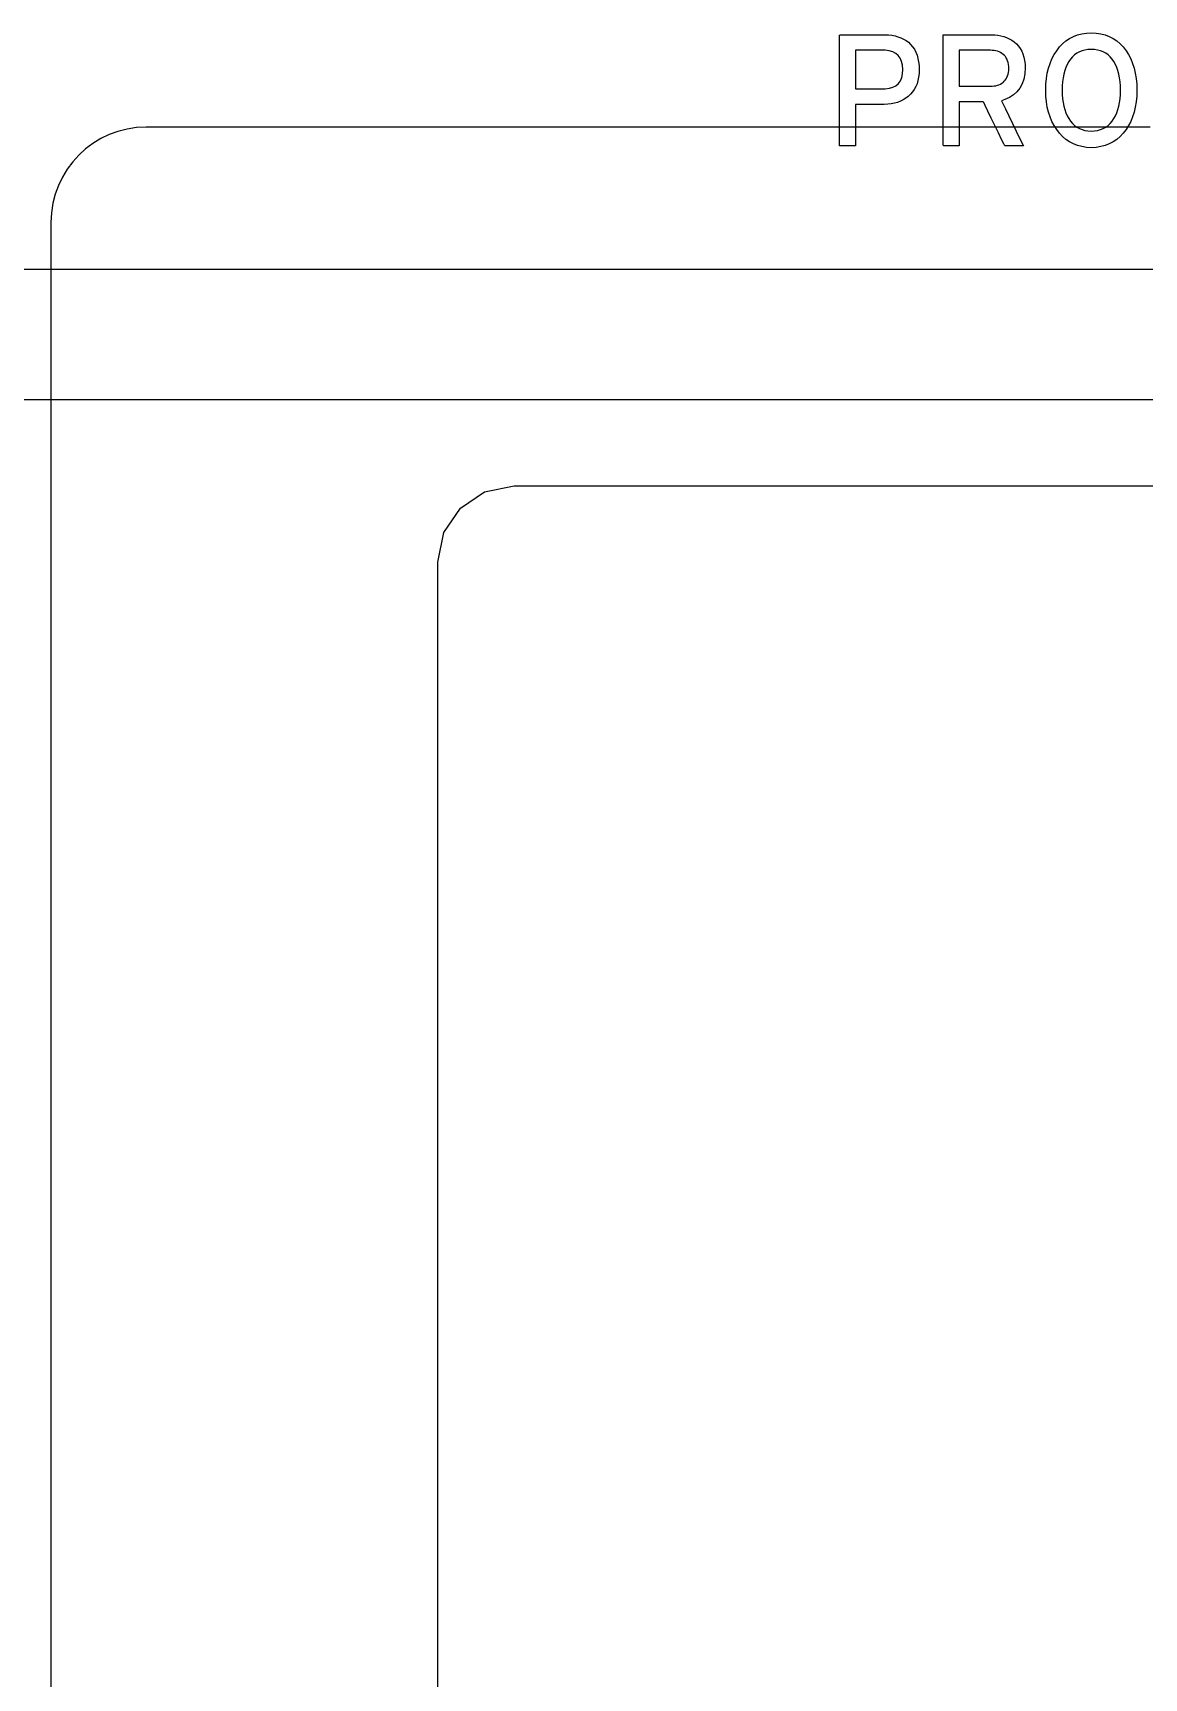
# Model space of a CAD drawing. Extents: x 1 to 47.7, y 0.2 to 35.
# Drawn here: x 21.558 to 22.724, y 15.451 to 17.177 of the extents above; entities that cross this region are included whole.
import ezdxf

# ---------------------------------------------------------------- set-up
doc = ezdxf.new("R2010")
doc.units = 0
doc.header["$MEASUREMENT"] = 0
for name, color, linetype in [('4_1__5U__UP_TO_TWO_IO_BOAR', 7, 'CONTINUOUS'), ('4_2__5U__FRONT_PANEL_W_24_', 7, 'CONTINUOUS'), ('5_1___24__TARGET_LEDS___12', 7, 'CONTINUOUS')]:
    doc.layers.add(name, color=color, linetype=linetype)

msp = doc.modelspace()

# ---------------------------------------------------------------- linework, layer by layer
at = {"layer": '4_1__5U__UP_TO_TWO_IO_BOAR'}
for points in [[(22.7303, 17.0777), (22.6539, 17.0777), (22.5791, 17.0777), (22.5062, 17.0777), (22.4352, 17.0777), (22.3663, 17.0777), (22.2997, 17.0777), (22.2355, 17.0777), (22.174, 17.0777), (22.1153, 17.0777), (22.0595, 17.0777), (22.0328, 17.0777), (22.0068, 17.0777), (21.9817, 17.0777), (21.9574, 17.0777), (21.934, 17.0777), (21.9114, 17.0777), (21.8898, 17.0777), (21.8691, 17.0777), (21.8493, 17.0777), (21.8305, 17.0777), (21.8126, 17.0777), (21.7958, 17.0777), (21.78, 17.0777), (21.7652, 17.0777), (21.7515, 17.0777), (21.7389, 17.0777), (21.7274, 17.0777), (21.717, 17.0777), (21.7077, 17.0777), (21.6997, 17.0777), (21.6928, 17.0777), (21.6871, 17.0777), (21.6826, 17.0777), (21.6794, 17.0777), (21.6775, 17.0777), (21.6768, 17.0777), (21.6666, 17.0772), (21.6567, 17.0757), (21.6471, 17.0732), (21.6379, 17.0699), (21.6292, 17.0657), (21.6209, 17.0606), (21.6132, 17.0549), (21.6061, 17.0484), (21.5997, 17.0413), (21.5939, 17.0336), (21.5889, 17.0254), (21.5847, 17.0166), (21.5813, 17.0074), (21.5788, 16.9979), (21.5773, 16.988), (21.5768, 16.9777), (21.5768, 16.9772), (21.5768, 16.9756), (21.5768, 16.9728), (21.5768, 16.969), (21.5768, 16.9642), (21.5768, 16.9582), (21.5768, 16.9513), (21.5768, 16.9432), (21.5768, 16.9342), (21.5768, 16.9241), (21.5768, 16.913), (21.5768, 16.9009), (21.5768, 16.8879), (21.5768, 16.8738), (21.5768, 16.8587), (21.5768, 16.8427), (21.5768, 16.8257), (21.5768, 16.8077), (21.5768, 16.7888), (21.5768, 16.769), (21.5768, 16.7482), (21.5768, 16.7266), (21.5768, 16.704), (21.5768, 16.6805), (21.5768, 16.6561), (21.5768, 16.6308), (21.5768, 16.6046), (21.5768, 16.5776), (21.5768, 16.5497), (21.5768, 16.521), (21.5768, 16.4914), (21.5768, 16.461), (21.5768, 16.4297), (21.5768, 16.3977), (21.5768, 16.3648), (21.5768, 16.3312), (21.5768, 16.2967), (21.5768, 16.2615), (21.5768, 16.1887), (21.5768, 16.1128), (21.5768, 16.0341), (21.5768, 15.9524), (21.5768, 15.8679), (21.5768, 15.7806), (21.5768, 15.6907), (21.5768, 15.5982), (21.5768, 15.5031), (21.5768, 15.4055)], [(21.983, 15.2414), (21.983, 15.4988), (21.983, 15.7481), (21.983, 15.8672), (21.983, 15.9812), (21.983, 16.0892), (21.983, 16.1901), (21.983, 16.2829), (21.983, 16.3666), (21.983, 16.4403), (21.983, 16.5028), (21.983, 16.5531), (21.983, 16.5734), (21.983, 16.5904), (21.983, 16.6037), (21.983, 16.6134), (21.983, 16.6193), (21.983, 16.6213), (21.9893, 16.6525), (22.0065, 16.6779), (22.0319, 16.6951), (22.063, 16.7014), (22.065, 16.7014), (22.0709, 16.7014), (22.0806, 16.7014), (22.094, 16.7014), (22.1109, 16.7014), (22.1312, 16.7014), (22.1816, 16.7014), (22.2441, 16.7014), (22.3177, 16.7014), (22.4014, 16.7014), (22.4943, 16.7014), (22.5952, 16.7014), (22.7031, 16.7014), (22.8172, 16.7014)]]:
    msp.add_lwpolyline(points, dxfattribs=at)
at = {"layer": '4_2__5U__FRONT_PANEL_W_24_'}
for points in [[(22.488, 17.1382), (22.4879, 17.1341), (22.4874, 17.1303), (22.4867, 17.1267), (22.4857, 17.1233), (22.4844, 17.1202), (22.4828, 17.1173), (22.481, 17.1146), (22.4789, 17.1122), (22.4765, 17.11), (22.4739, 17.108), (22.4712, 17.1063), (22.4683, 17.1049), (22.4652, 17.1037), (22.4619, 17.1028), (22.4585, 17.1021), (22.4549, 17.1017), (22.4511, 17.1016), (22.4497, 17.1016), (22.4469, 17.1016), (22.4428, 17.1016), (22.4379, 17.1016), (22.4327, 17.1016), (22.4279, 17.1016), (22.424, 17.1016), (22.4216, 17.1016), (22.4211, 17.1014), (22.4211, 17.0987), (22.4211, 17.0936), (22.4211, 17.0869), (22.4211, 17.0794), (22.4211, 17.0719), (22.4211, 17.0654), (22.4211, 17.0605), (22.4211, 17.0582), (22.4207, 17.0581), (22.4192, 17.0581), (22.417, 17.0581), (22.4142, 17.0581), (22.4113, 17.0581), (22.4086, 17.0581), (22.4063, 17.0581), (22.4049, 17.0581), (22.4045, 17.0583), (22.4045, 17.0646), (22.4045, 17.0776), (22.4045, 17.0953), (22.4045, 17.1153), (22.4045, 17.1354), (22.4045, 17.1534), (22.4045, 17.1671), (22.4045, 17.1742), (22.4053, 17.1747), (22.4092, 17.1747), (22.4154, 17.1747), (22.4231, 17.1747), (22.4313, 17.1747), (22.4392, 17.1747), (22.4458, 17.1747), (22.4503, 17.1747), (22.4521, 17.1747), (22.4558, 17.1746), (22.4593, 17.1742), (22.4626, 17.1735), (22.4657, 17.1726), (22.4687, 17.1715), (22.4715, 17.1701), (22.4742, 17.1685), (22.4767, 17.1667), (22.479, 17.1645), (22.4811, 17.1621), (22.4829, 17.1594), (22.4844, 17.1565), (22.4857, 17.1534), (22.4867, 17.1499), (22.4874, 17.1463), (22.4879, 17.1424)], [(22.5991, 17.1398), (22.5987, 17.1337), (22.5976, 17.1281), (22.5959, 17.123), (22.5936, 17.1186), (22.5906, 17.1148), (22.5869, 17.1115), (22.5826, 17.1089), (22.5777, 17.1068), (22.5744, 17.1055), (22.5758, 17.1026), (22.5785, 17.097), (22.582, 17.0897), (22.586, 17.0815), (22.5899, 17.0734), (22.5934, 17.0663), (22.596, 17.0609), (22.5972, 17.0582), (22.5969, 17.0581), (22.5953, 17.0581), (22.5927, 17.0581), (22.5895, 17.0581), (22.5862, 17.0581), (22.5829, 17.0581), (22.5802, 17.0581), (22.5784, 17.0581), (22.5778, 17.0581), (22.5768, 17.0601), (22.5745, 17.0649), (22.5712, 17.0716), (22.5675, 17.0793), (22.5636, 17.0873), (22.5601, 17.0946), (22.5573, 17.1003), (22.5557, 17.1037), (22.5552, 17.1042), (22.5535, 17.1042), (22.5504, 17.1042), (22.5464, 17.1042), (22.542, 17.1042), (22.5377, 17.1042), (22.5339, 17.1042), (22.5312, 17.1042), (22.5299, 17.1042), (22.5299, 17.1031), (22.5299, 17.099), (22.5299, 17.0927), (22.5299, 17.0852), (22.5299, 17.0772), (22.5299, 17.0696), (22.5299, 17.0634), (22.5299, 17.0593), (22.5299, 17.0581), (22.529, 17.0581), (22.5272, 17.0581), (22.5248, 17.0581), (22.522, 17.0581), (22.5191, 17.0581), (22.5165, 17.0581), (22.5145, 17.0581), (22.5134, 17.0581), (22.5133, 17.0594), (22.5133, 17.068), (22.5133, 17.0825), (22.5133, 17.1009), (22.5133, 17.121), (22.5133, 17.1406), (22.5133, 17.1575), (22.5133, 17.1696), (22.5133, 17.1747), (22.5148, 17.1747), (22.5195, 17.1747), (22.5264, 17.1747), (22.5345, 17.1747), (22.5431, 17.1747), (22.5511, 17.1747), (22.5577, 17.1747), (22.5618, 17.1747), (22.5638, 17.1747), (22.5672, 17.1745), (22.5706, 17.1741), (22.5737, 17.1735), (22.5768, 17.1727), (22.5797, 17.1716), (22.5825, 17.1703), (22.5851, 17.1688), (22.5876, 17.1671), (22.59, 17.1651), (22.5921, 17.1628), (22.5939, 17.1603), (22.5955, 17.1576), (22.5968, 17.1545), (22.5978, 17.1512), (22.5985, 17.1477), (22.599, 17.1439)], [(22.7164, 17.1164), (22.7162, 17.1102), (22.7156, 17.1043), (22.7147, 17.0987), (22.7135, 17.0934), (22.7119, 17.0884), (22.71, 17.0837), (22.7077, 17.0793), (22.7051, 17.0752), (22.7021, 17.0713), (22.6988, 17.0679), (22.6953, 17.0649), (22.6914, 17.0623), (22.6874, 17.0602), (22.683, 17.0585), (22.6784, 17.0573), (22.6736, 17.0565), (22.6685, 17.0562), (22.6634, 17.0565), (22.6586, 17.0573), (22.654, 17.0585), (22.6498, 17.0602), (22.6457, 17.0623), (22.642, 17.0649), (22.6385, 17.0679), (22.6353, 17.0713), (22.6323, 17.0752), (22.6296, 17.0793), (22.6273, 17.0837), (22.6253, 17.0884), (22.6237, 17.0934), (22.6224, 17.0987), (22.6215, 17.1043), (22.6209, 17.1102), (22.6207, 17.1164), (22.6209, 17.1227), (22.6215, 17.1286), (22.6224, 17.1342), (22.6237, 17.1395), (22.6253, 17.1446), (22.6273, 17.1493), (22.6296, 17.1538), (22.6323, 17.1579), (22.6353, 17.1618), (22.6385, 17.1652), (22.642, 17.1681), (22.6457, 17.1707), (22.6498, 17.1727), (22.654, 17.1744), (22.6586, 17.1755), (22.6634, 17.1763), (22.6685, 17.1766), (22.6736, 17.1763), (22.6784, 17.1755), (22.683, 17.1744), (22.6874, 17.1727), (22.6914, 17.1707), (22.6953, 17.1681), (22.6988, 17.1652), (22.7021, 17.1618), (22.7051, 17.1579), (22.7077, 17.1538), (22.71, 17.1493), (22.7119, 17.1446), (22.7135, 17.1395), (22.7147, 17.1342), (22.7156, 17.1286), (22.7162, 17.1227)], [(22.4708, 17.1382), (22.4704, 17.1428), (22.4695, 17.1467), (22.468, 17.1501), (22.466, 17.1529), (22.4634, 17.1551), (22.4602, 17.1568), (22.4566, 17.1578), (22.4523, 17.1583), (22.4506, 17.1583), (22.4477, 17.1583), (22.4432, 17.1583), (22.4379, 17.1583), (22.4324, 17.1583), (22.4273, 17.1583), (22.4234, 17.1583), (22.4213, 17.1583), (22.4211, 17.1577), (22.4211, 17.1543), (22.4211, 17.1487), (22.4211, 17.1418), (22.4211, 17.1345), (22.4211, 17.1276), (22.4211, 17.122), (22.4211, 17.1186), (22.4213, 17.118), (22.4234, 17.118), (22.4273, 17.118), (22.4324, 17.118), (22.4379, 17.118), (22.4432, 17.118), (22.4477, 17.118), (22.4506, 17.118), (22.4524, 17.118), (22.4567, 17.1185), (22.4604, 17.1196), (22.4636, 17.1212), (22.4662, 17.1234), (22.4682, 17.1263), (22.4697, 17.1297), (22.4705, 17.1336)], [(22.5821, 17.1394), (22.5819, 17.1415), (22.5817, 17.1435), (22.5813, 17.1454), (22.5808, 17.1472), (22.5801, 17.1488), (22.5794, 17.1503), (22.5784, 17.1517), (22.5774, 17.1529), (22.5761, 17.154), (22.5748, 17.155), (22.5734, 17.1559), (22.5718, 17.1567), (22.5702, 17.1573), (22.5684, 17.1577), (22.5666, 17.158), (22.5646, 17.1582), (22.5628, 17.1583), (22.5612, 17.1583), (22.5575, 17.1583), (22.5525, 17.1583), (22.5468, 17.1583), (22.541, 17.1583), (22.5358, 17.1583), (22.5319, 17.1583), (22.53, 17.1583), (22.5299, 17.1575), (22.5299, 17.1542), (22.5299, 17.1491), (22.5299, 17.1428), (22.5299, 17.1361), (22.5299, 17.1299), (22.5299, 17.1247), (22.5299, 17.1214), (22.53, 17.1207), (22.5319, 17.1207), (22.5358, 17.1207), (22.541, 17.1207), (22.5468, 17.1207), (22.5525, 17.1207), (22.5575, 17.1207), (22.5612, 17.1207), (22.5628, 17.1207), (22.5646, 17.1207), (22.5665, 17.1209), (22.5683, 17.1212), (22.5701, 17.1216), (22.5717, 17.1222), (22.5732, 17.1229), (22.5747, 17.1237), (22.576, 17.1247), (22.5772, 17.1258), (22.5783, 17.127), (22.5793, 17.1284), (22.5801, 17.1298), (22.5808, 17.1315), (22.5813, 17.1332), (22.5817, 17.1351), (22.5819, 17.1372)], [(22.6992, 17.1164), (22.6991, 17.121), (22.6987, 17.1254), (22.6982, 17.1295), (22.6974, 17.1334), (22.6965, 17.137), (22.6953, 17.1404), (22.6939, 17.1435), (22.6923, 17.1465), (22.6905, 17.1491), (22.6884, 17.1514), (22.6862, 17.1535), (22.6838, 17.1552), (22.6811, 17.1566), (22.6782, 17.1577), (22.6752, 17.1585), (22.6719, 17.159), (22.6685, 17.1592), (22.6651, 17.159), (22.6619, 17.1585), (22.6589, 17.1577), (22.6561, 17.1566), (22.6535, 17.1552), (22.651, 17.1535), (22.6488, 17.1514), (22.6468, 17.1491), (22.6449, 17.1465), (22.6433, 17.1435), (22.6419, 17.1404), (22.6407, 17.137), (22.6397, 17.1334), (22.6389, 17.1295), (22.6384, 17.1254), (22.6381, 17.121), (22.6379, 17.1164), (22.6381, 17.1119), (22.6384, 17.1076), (22.6389, 17.1036), (22.6397, 17.0997), (22.6407, 17.0961), (22.6419, 17.0928), (22.6433, 17.0896), (22.6449, 17.0867), (22.6468, 17.084), (22.6488, 17.0816), (22.651, 17.0795), (22.6535, 17.0777), (22.6561, 17.0762), (22.6589, 17.0751), (22.6619, 17.0743), (22.6651, 17.0738), (22.6685, 17.0736), (22.6719, 17.0738), (22.6752, 17.0743), (22.6782, 17.0751), (22.6811, 17.0762), (22.6838, 17.0777), (22.6862, 17.0795), (22.6884, 17.0816), (22.6905, 17.084), (22.6923, 17.0867), (22.6939, 17.0896), (22.6953, 17.0928), (22.6965, 17.0961), (22.6974, 17.0997), (22.6982, 17.1036), (22.6987, 17.1076), (22.6991, 17.1119)]]:
    msp.add_lwpolyline(points, close=True, dxfattribs=at)
for points in [[(22.8158, 16.9285), (22.5642, 16.9285), (22.3125, 16.9285), (22.1873, 16.9285), (22.0628, 16.9285), (21.9393, 16.9285), (21.8171, 16.9285), (21.6963, 16.9285), (21.5772, 16.9285), (21.4601, 16.9285), (21.3452, 16.9285), (21.2328, 16.9285), (21.1776, 16.9285), (21.1231, 16.9285), (21.0693, 16.9285), (21.0163, 16.9285), (20.9641, 16.9285), (20.9128, 16.9285), (20.8623, 16.9285), (20.8127, 16.9285)], [(21.5424, 16.7922), (21.6345, 16.7922), (21.7347, 16.7922), (21.8419, 16.7922), (21.9551, 16.7922), (22.0733, 16.7922), (22.3209, 16.7922), (22.5764, 16.7922), (22.8319, 16.7922)]]:
    msp.add_lwpolyline(points, dxfattribs=at)
at = {"layer": '5_1___24__TARGET_LEDS___12'}
for points in [[(22.4881, 17.1382), (22.4879, 17.1341), (22.4874, 17.1303), (22.4867, 17.1267), (22.4857, 17.1233), (22.4844, 17.1202), (22.4828, 17.1173), (22.481, 17.1146), (22.4789, 17.1122), (22.4765, 17.11), (22.474, 17.108), (22.4712, 17.1063), (22.4683, 17.1049), (22.4652, 17.1037), (22.462, 17.1028), (22.4585, 17.1021), (22.4549, 17.1017), (22.4511, 17.1016), (22.4497, 17.1016), (22.4469, 17.1016), (22.4428, 17.1016), (22.4379, 17.1016), (22.4327, 17.1016), (22.4279, 17.1016), (22.424, 17.1016), (22.4216, 17.1016), (22.4211, 17.1014), (22.4211, 17.0987), (22.4211, 17.0936), (22.4211, 17.0869), (22.4211, 17.0794), (22.4211, 17.0719), (22.4211, 17.0654), (22.4211, 17.0605), (22.4211, 17.0582), (22.4207, 17.0581), (22.4192, 17.0581), (22.417, 17.0581), (22.4142, 17.0581), (22.4113, 17.0581), (22.4086, 17.0581), (22.4063, 17.0581), (22.4049, 17.0581), (22.4045, 17.0583), (22.4045, 17.0646), (22.4045, 17.0776), (22.4045, 17.0953), (22.4045, 17.1153), (22.4045, 17.1354), (22.4045, 17.1534), (22.4045, 17.1671), (22.4045, 17.1742), (22.4053, 17.1747), (22.4092, 17.1747), (22.4154, 17.1747), (22.4231, 17.1747), (22.4313, 17.1747), (22.4392, 17.1747), (22.4459, 17.1747), (22.4503, 17.1747), (22.4522, 17.1747), (22.4558, 17.1746), (22.4593, 17.1742), (22.4626, 17.1735), (22.4657, 17.1726), (22.4687, 17.1715), (22.4715, 17.1701), (22.4742, 17.1685), (22.4767, 17.1667), (22.479, 17.1645), (22.4811, 17.1621), (22.4829, 17.1594), (22.4845, 17.1565), (22.4857, 17.1534), (22.4867, 17.1499), (22.4874, 17.1463), (22.4879, 17.1424)], [(22.5991, 17.1398), (22.5987, 17.1337), (22.5976, 17.1281), (22.5959, 17.123), (22.5936, 17.1186), (22.5906, 17.1148), (22.5869, 17.1115), (22.5827, 17.1089), (22.5777, 17.1068), (22.5744, 17.1055), (22.5758, 17.1026), (22.5785, 17.097), (22.582, 17.0897), (22.586, 17.0815), (22.5899, 17.0734), (22.5934, 17.0663), (22.596, 17.0609), (22.5973, 17.0582), (22.5969, 17.0581), (22.5953, 17.0581), (22.5927, 17.0581), (22.5896, 17.0581), (22.5862, 17.0581), (22.5829, 17.0581), (22.5802, 17.0581), (22.5784, 17.0581), (22.5778, 17.0581), (22.5768, 17.0601), (22.5745, 17.0649), (22.5712, 17.0716), (22.5675, 17.0793), (22.5636, 17.0873), (22.5601, 17.0946), (22.5573, 17.1003), (22.5557, 17.1037), (22.5552, 17.1042), (22.5535, 17.1042), (22.5504, 17.1042), (22.5464, 17.1042), (22.542, 17.1042), (22.5377, 17.1042), (22.534, 17.1042), (22.5312, 17.1042), (22.5299, 17.1042), (22.5299, 17.1031), (22.5299, 17.099), (22.5299, 17.0927), (22.5299, 17.0852), (22.5299, 17.0772), (22.5299, 17.0696), (22.5299, 17.0634), (22.5299, 17.0593), (22.5299, 17.0581), (22.529, 17.0581), (22.5272, 17.0581), (22.5248, 17.0581), (22.522, 17.0581), (22.5191, 17.0581), (22.5166, 17.0581), (22.5146, 17.0581), (22.5134, 17.0581), (22.5133, 17.0594), (22.5133, 17.068), (22.5133, 17.0825), (22.5133, 17.1009), (22.5133, 17.121), (22.5133, 17.1406), (22.5133, 17.1575), (22.5133, 17.1696), (22.5133, 17.1747), (22.5148, 17.1747), (22.5195, 17.1747), (22.5264, 17.1747), (22.5346, 17.1747), (22.5431, 17.1747), (22.5511, 17.1747), (22.5577, 17.1747), (22.5618, 17.1747), (22.5638, 17.1747), (22.5673, 17.1745), (22.5706, 17.1741), (22.5737, 17.1735), (22.5768, 17.1727), (22.5797, 17.1716), (22.5825, 17.1703), (22.5851, 17.1688), (22.5876, 17.1671), (22.59, 17.1651), (22.5921, 17.1628), (22.5939, 17.1603), (22.5955, 17.1576), (22.5968, 17.1545), (22.5978, 17.1512), (22.5985, 17.1477), (22.599, 17.1439)], [(22.7164, 17.1164), (22.7162, 17.1102), (22.7156, 17.1043), (22.7147, 17.0987), (22.7135, 17.0934), (22.7119, 17.0884), (22.71, 17.0837), (22.7077, 17.0793), (22.7051, 17.0752), (22.7021, 17.0713), (22.6988, 17.0679), (22.6953, 17.0649), (22.6915, 17.0623), (22.6874, 17.0602), (22.6831, 17.0585), (22.6785, 17.0573), (22.6736, 17.0565), (22.6685, 17.0562), (22.6634, 17.0565), (22.6586, 17.0573), (22.654, 17.0585), (22.6498, 17.0602), (22.6458, 17.0623), (22.642, 17.0649), (22.6385, 17.0679), (22.6353, 17.0713), (22.6323, 17.0752), (22.6296, 17.0793), (22.6273, 17.0837), (22.6253, 17.0884), (22.6237, 17.0934), (22.6224, 17.0987), (22.6215, 17.1043), (22.6209, 17.1102), (22.6207, 17.1164), (22.6209, 17.1227), (22.6215, 17.1286), (22.6224, 17.1342), (22.6237, 17.1395), (22.6253, 17.1446), (22.6273, 17.1493), (22.6296, 17.1538), (22.6323, 17.1579), (22.6353, 17.1618), (22.6385, 17.1652), (22.642, 17.1681), (22.6458, 17.1707), (22.6498, 17.1727), (22.654, 17.1744), (22.6586, 17.1755), (22.6634, 17.1763), (22.6685, 17.1766), (22.6736, 17.1763), (22.6785, 17.1755), (22.6831, 17.1744), (22.6874, 17.1727), (22.6915, 17.1707), (22.6953, 17.1681), (22.6988, 17.1652), (22.7021, 17.1618), (22.7051, 17.1579), (22.7077, 17.1538), (22.71, 17.1493), (22.7119, 17.1446), (22.7135, 17.1395), (22.7147, 17.1342), (22.7156, 17.1286), (22.7162, 17.1227)], [(22.4708, 17.1382), (22.4704, 17.1428), (22.4695, 17.1467), (22.468, 17.1501), (22.466, 17.1529), (22.4634, 17.1551), (22.4603, 17.1568), (22.4566, 17.1578), (22.4523, 17.1583), (22.4506, 17.1583), (22.4477, 17.1583), (22.4432, 17.1583), (22.4379, 17.1583), (22.4324, 17.1583), (22.4274, 17.1583), (22.4234, 17.1583), (22.4213, 17.1583), (22.4211, 17.1577), (22.4211, 17.1543), (22.4211, 17.1487), (22.4211, 17.1418), (22.4211, 17.1345), (22.4211, 17.1276), (22.4211, 17.122), (22.4211, 17.1186), (22.4213, 17.118), (22.4234, 17.118), (22.4274, 17.118), (22.4324, 17.118), (22.4379, 17.118), (22.4432, 17.118), (22.4477, 17.118), (22.4506, 17.118), (22.4524, 17.118), (22.4567, 17.1185), (22.4604, 17.1196), (22.4636, 17.1212), (22.4662, 17.1234), (22.4682, 17.1263), (22.4697, 17.1297), (22.4705, 17.1336)], [(22.5821, 17.1394), (22.582, 17.1415), (22.5817, 17.1435), (22.5813, 17.1454), (22.5808, 17.1472), (22.5802, 17.1488), (22.5794, 17.1503), (22.5784, 17.1517), (22.5774, 17.1529), (22.5762, 17.154), (22.5748, 17.155), (22.5734, 17.1559), (22.5718, 17.1567), (22.5702, 17.1573), (22.5684, 17.1577), (22.5666, 17.158), (22.5646, 17.1582), (22.5628, 17.1583), (22.5612, 17.1583), (22.5575, 17.1583), (22.5525, 17.1583), (22.5468, 17.1583), (22.541, 17.1583), (22.5358, 17.1583), (22.532, 17.1583), (22.53, 17.1583), (22.5299, 17.1575), (22.5299, 17.1542), (22.5299, 17.1491), (22.5299, 17.1428), (22.5299, 17.1361), (22.5299, 17.1299), (22.5299, 17.1247), (22.5299, 17.1214), (22.53, 17.1207), (22.532, 17.1207), (22.5358, 17.1207), (22.541, 17.1207), (22.5468, 17.1207), (22.5525, 17.1207), (22.5575, 17.1207), (22.5612, 17.1207), (22.5628, 17.1207), (22.5646, 17.1207), (22.5665, 17.1209), (22.5683, 17.1212), (22.5701, 17.1216), (22.5717, 17.1222), (22.5732, 17.1229), (22.5747, 17.1237), (22.576, 17.1247), (22.5772, 17.1258), (22.5783, 17.127), (22.5793, 17.1284), (22.5801, 17.1298), (22.5808, 17.1315), (22.5813, 17.1332), (22.5817, 17.1351), (22.582, 17.1372)], [(22.6992, 17.1164), (22.6991, 17.121), (22.6987, 17.1254), (22.6982, 17.1295), (22.6975, 17.1334), (22.6965, 17.137), (22.6953, 17.1404), (22.6939, 17.1435), (22.6923, 17.1465), (22.6905, 17.1491), (22.6885, 17.1514), (22.6862, 17.1535), (22.6838, 17.1552), (22.6811, 17.1566), (22.6783, 17.1577), (22.6752, 17.1585), (22.6719, 17.159), (22.6685, 17.1592), (22.6651, 17.159), (22.6619, 17.1585), (22.6589, 17.1577), (22.6561, 17.1566), (22.6535, 17.1552), (22.651, 17.1535), (22.6488, 17.1514), (22.6468, 17.1491), (22.6449, 17.1465), (22.6433, 17.1435), (22.6419, 17.1404), (22.6407, 17.137), (22.6397, 17.1334), (22.6389, 17.1295), (22.6384, 17.1254), (22.6381, 17.121), (22.638, 17.1164), (22.6381, 17.1119), (22.6384, 17.1076), (22.6389, 17.1036), (22.6397, 17.0997), (22.6407, 17.0961), (22.6419, 17.0928), (22.6433, 17.0896), (22.6449, 17.0867), (22.6468, 17.084), (22.6488, 17.0816), (22.651, 17.0795), (22.6535, 17.0777), (22.6561, 17.0762), (22.6589, 17.0751), (22.6619, 17.0743), (22.6651, 17.0738), (22.6685, 17.0736), (22.6719, 17.0738), (22.6752, 17.0743), (22.6783, 17.0751), (22.6811, 17.0762), (22.6838, 17.0777), (22.6862, 17.0795), (22.6885, 17.0816), (22.6905, 17.084), (22.6923, 17.0867), (22.6939, 17.0896), (22.6953, 17.0928), (22.6965, 17.0961), (22.6975, 17.0997), (22.6982, 17.1036), (22.6987, 17.1076), (22.6991, 17.1119)]]:
    msp.add_lwpolyline(points, close=True, dxfattribs=at)
for points in [[(22.8158, 16.9285), (22.5642, 16.9285), (22.3125, 16.9285), (22.1873, 16.9285), (22.0628, 16.9285), (21.9393, 16.9285), (21.8171, 16.9285), (21.6963, 16.9285), (21.5772, 16.9285), (21.4601, 16.9285), (21.3452, 16.9285), (21.2328, 16.9285), (21.1776, 16.9285), (21.1231, 16.9285), (21.0693, 16.9285), (21.0163, 16.9285), (20.9641, 16.9285), (20.9128, 16.9285), (20.8623, 16.9285), (20.8127, 16.9285)], [(21.5424, 16.7922), (21.6345, 16.7922), (21.7347, 16.7922), (21.8419, 16.7922), (21.9551, 16.7922), (22.0734, 16.7922), (22.3209, 16.7922), (22.5764, 16.7922), (22.8319, 16.7922)]]:
    msp.add_lwpolyline(points, dxfattribs=at)

doc.saveas('drawing.dxf')
